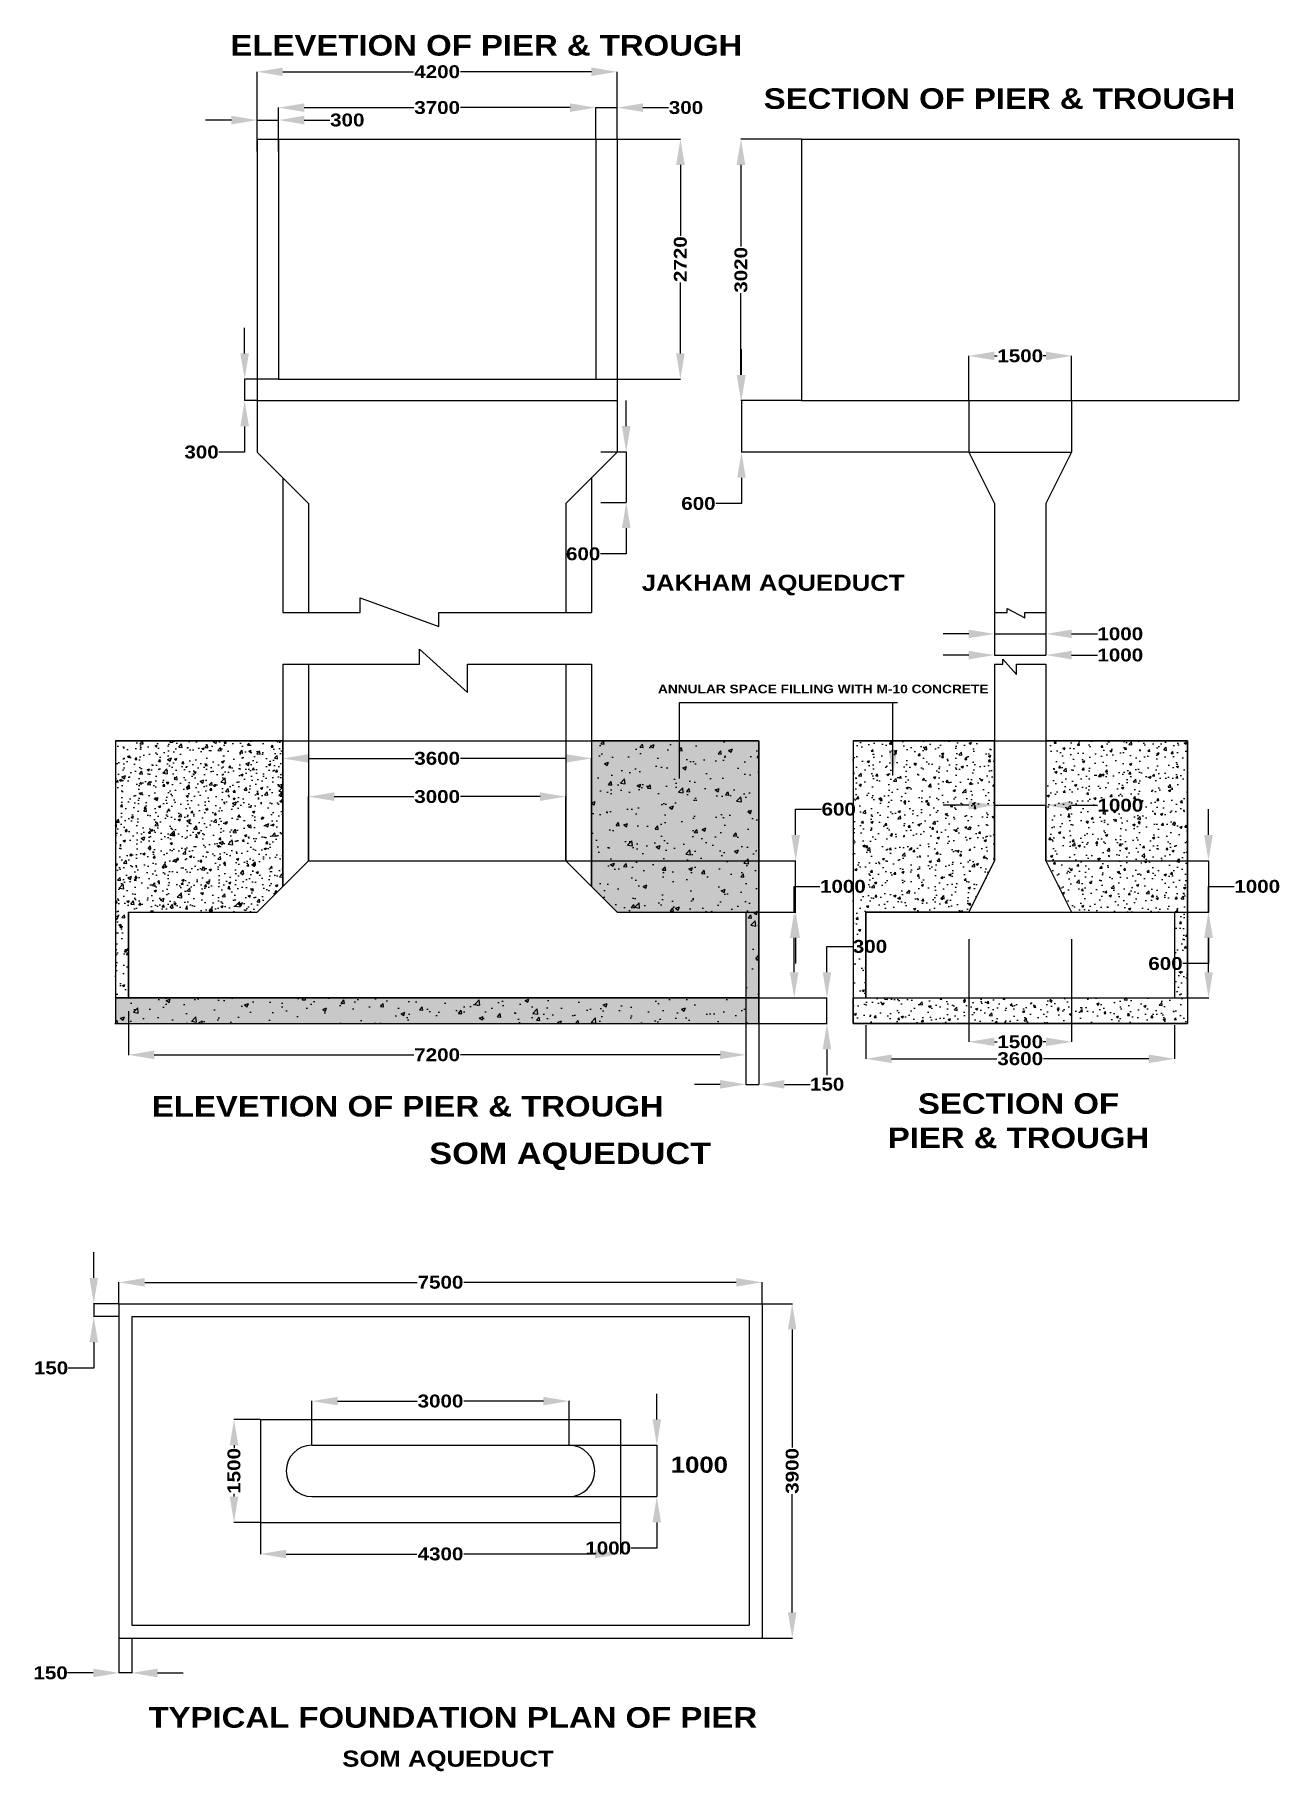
# Model space of a CAD drawing. Header units: millimetres. Extents: x -2342 to 12172, y -15645 to 4606.
import ezdxf

# ---------------------------------------------------------------- set-up
doc = ezdxf.new("R2010")
doc.units = ezdxf.units.MM
doc.styles.get("Standard").update_dxf_attribs({"font": 'ariblk.TTF'})
doc.dimstyles.new('ISO-25', dxfattribs={"dimtxt": 150, "dimasz": 300, "dimexe": 1.25, "dimexo": 0.625, "dimtad": 0, "dimtoh": 1, "dimtxsty": 'Standard', "dimcen": 75, "dimadec": 0, "dimazin": 0, "dimtfac": 1, "dimtmove": 0, "dimatfit": 2, "dimfxl": 0, "dimarcsym": 0})

# ---------------------------------------------------------------- blocks, each defined once
blk = doc.blocks.new('*D1')
at = {"color": 0, "lineweight": -2}
for p, q in [((7351, -6942), (7351, -7337)), ((10951, -6942), (10951, -7337)), ((7651, -7336), (8879, -7336)), ((10651, -7336), (9423, -7336))]:
    blk.add_line(p, q, dxfattribs=at)
at = {"color": 0}
for points in [[(7651, -7286), (7651, -7386), (7351, -7336)], [(10651, -7286), (10651, -7386), (10951, -7336)]]:
    blk.add_solid(points, dxfattribs=at)
at = {"layer": 'Defpoints', "color": 0}
for p in [(7351, -6941), (10951, -6941), (10951, -7336)]:
    blk.add_point(p, dxfattribs=at)
at = {"color": 0, "insert": (9151, -7336), "char_height": 150, "attachment_point": 5}
blk.add_mtext('3600', dxfattribs=at)
blk = doc.blocks.new('*D2')
at = {"color": 0, "lineweight": -2}
for p, q in [((11346, -4726), (11346, -4426)), ((9451, -5026), (11348, -5026)), ((11346, -5026), (11346, -5626)), ((10952, -5626), (11348, -5626)), ((11346, -5926), (11346, -6226)), ((11346, -6226), (11046, -6226))]:
    blk.add_line(p, q, dxfattribs=at)
at = {"color": 0}
for points in [[(11296, -4726), (11396, -4726), (11346, -5026)], [(11296, -5926), (11396, -5926), (11346, -5626)]]:
    blk.add_solid(points, dxfattribs=at)
at = {"layer": 'Defpoints', "color": 0}
for p in [(9451, -5026), (10951, -5626), (11346, -5626)]:
    blk.add_point(p, dxfattribs=at)
at = {"color": 0, "insert": (10845, -6226), "char_height": 150, "attachment_point": 5}
blk.add_mtext('600', dxfattribs=at)
blk = doc.blocks.new('*D3')
at = {"color": 0, "lineweight": -2}
for p, q in [((8551, -5942), (8551, -7139)), ((9751, -5942), (9751, -7139)), ((8851, -7138), (8884, -7138)), ((9451, -7138), (9418, -7138))]:
    blk.add_line(p, q, dxfattribs=at)
at = {"color": 0}
for points in [[(8851, -7088), (8851, -7188), (8551, -7138)], [(9451, -7088), (9451, -7188), (9751, -7138)]]:
    blk.add_solid(points, dxfattribs=at)
at = {"layer": 'Defpoints', "color": 0}
for p in [(8551, -5941), (9751, -5941), (9751, -7138)]:
    blk.add_point(p, dxfattribs=at)
at = {"color": 0, "insert": (9151, -7138), "char_height": 150, "attachment_point": 5}
blk.add_mtext('1500', dxfattribs=at)
blk = doc.blocks.new('*D4')
at = {"color": 0, "lineweight": -2}
for p, q in [((8551, -4380), (8251, -4380)), ((8851, -5026), (8851, -4379)), ((8851, -4380), (9451, -4380)), ((9451, -5026), (9451, -4379)), ((9751, -4380), (10051, -4380))]:
    blk.add_line(p, q, dxfattribs=at)
at = {"color": 0}
for points in [[(8551, -4330), (8551, -4430), (8851, -4380)], [(9751, -4330), (9751, -4430), (9451, -4380)]]:
    blk.add_solid(points, dxfattribs=at)
at = {"layer": 'Defpoints', "color": 0}
for p in [(9451, -4380), (8851, -5026), (9451, -5026)]:
    blk.add_point(p, dxfattribs=at)
at = {"color": 0, "insert": (10319, -4380), "char_height": 150, "attachment_point": 5}
blk.add_mtext('1000', dxfattribs=at)
blk = doc.blocks.new('*D5')
at = {"color": 0, "lineweight": -2}
for p, q in [((-1249, -6779), (-1249, -7292)), ((5951, -6779), (5951, -7292)), ((-949, -7290), (2080, -7290)), ((5651, -7290), (2622, -7290))]:
    blk.add_line(p, q, dxfattribs=at)
at = {"color": 0}
for points in [[(-949, -7240), (-949, -7340), (-1249, -7290)], [(5651, -7240), (5651, -7340), (5951, -7290)]]:
    blk.add_solid(points, dxfattribs=at)
at = {"layer": 'Defpoints', "color": 0}
for p in [(-1249, -6779), (5951, -6779), (5951, -7290)]:
    blk.add_point(p, dxfattribs=at)
at = {"color": 0, "insert": (2351, -7290), "char_height": 150, "attachment_point": 5}
blk.add_mtext('7200', dxfattribs=at)
blk = doc.blocks.new('*D6')
at = {"color": 0, "lineweight": -2}
for p, q in [((11348, -5626), (11348, -5326)), ((11348, -5326), (11648, -5326)), ((10951, -5626), (11349, -5626)), ((11348, -6326), (11348, -5926)), ((10951, -6626), (11349, -6626))]:
    blk.add_line(p, q, dxfattribs=at)
at = {"color": 0}
for points in [[(11298, -5926), (11398, -5926), (11348, -5626)], [(11298, -6326), (11398, -6326), (11348, -6626)]]:
    blk.add_solid(points, dxfattribs=at)
at = {"layer": 'Defpoints', "color": 0}
for p in [(10951, -5626), (11348, -5626), (10951, -6626)]:
    blk.add_point(p, dxfattribs=at)
at = {"color": 0, "insert": (11915, -5326), "char_height": 150, "attachment_point": 5}
blk.add_mtext('1000', dxfattribs=at)
blk = doc.blocks.new('*D7')
at = {"color": 0, "lineweight": -2}
for p, q in [((6515, -5626), (6515, -5326)), ((6515, -5326), (6815, -5326)), ((5951, -5626), (6516, -5626)), ((6515, -6326), (6515, -5926)), ((5951, -6626), (6516, -6626))]:
    blk.add_line(p, q, dxfattribs=at)
at = {"color": 0}
for points in [[(6465, -5926), (6565, -5926), (6515, -5626)], [(6465, -6326), (6565, -6326), (6515, -6626)]]:
    blk.add_solid(points, dxfattribs=at)
at = {"layer": 'Defpoints', "color": 0}
for p in [(5951, -5626), (6515, -5626), (5951, -6626)]:
    blk.add_point(p, dxfattribs=at)
at = {"color": 0, "insert": (7083, -5326), "char_height": 150, "attachment_point": 5}
blk.add_mtext('1000', dxfattribs=at)
blk = doc.blocks.new('*D8')
at = {"color": 0, "lineweight": -2}
for p, q in [((6532, -4726), (6532, -4426)), ((6532, -4426), (6832, -4426)), ((3851, -5026), (6533, -5026)), ((6532, -5626), (6532, -5026)), ((5951, -5626), (6533, -5626)), ((6532, -5926), (6532, -6226))]:
    blk.add_line(p, q, dxfattribs=at)
at = {"color": 0}
for points in [[(6482, -4726), (6582, -4726), (6532, -5026)], [(6482, -5926), (6582, -5926), (6532, -5626)]]:
    blk.add_solid(points, dxfattribs=at)
at = {"layer": 'Defpoints', "color": 0}
for p in [(3851, -5026), (6532, -5026), (5951, -5626)]:
    blk.add_point(p, dxfattribs=at)
at = {"color": 0, "insert": (7034, -4426), "char_height": 150, "attachment_point": 5}
blk.add_mtext('600', dxfattribs=at)
blk = doc.blocks.new('*D9')
at = {"color": 0, "lineweight": -2}
for p, q in [((551, -5326), (551, -3832)), ((851, -3833), (2079, -3833)), ((3851, -3833), (2623, -3833)), ((4151, -5326), (4151, -3832))]:
    blk.add_line(p, q, dxfattribs=at)
at = {"color": 0}
for points in [[(851, -3783), (851, -3883), (551, -3833)], [(3851, -3783), (3851, -3883), (4151, -3833)]]:
    blk.add_solid(points, dxfattribs=at)
at = {"layer": 'Defpoints', "color": 0}
for p in [(4151, -3833), (551, -5326), (4151, -5326)]:
    blk.add_point(p, dxfattribs=at)
at = {"color": 0, "insert": (2351, -3833), "char_height": 150, "attachment_point": 5}
blk.add_mtext('3600', dxfattribs=at)
blk = doc.blocks.new('*D10')
at = {"color": 0, "lineweight": -2}
for p, q in [((6600, 3389), (5893, 3389)), ((5894, 3089), (5894, 2136)), ((5894, 639), (5894, 1592)), ((6600, 339), (5893, 339))]:
    blk.add_line(p, q, dxfattribs=at)
at = {"color": 0}
for points in [[(5844, 3089), (5944, 3089), (5894, 3389)], [(5844, 639), (5944, 639), (5894, 339)]]:
    blk.add_solid(points, dxfattribs=at)
at = {"layer": 'Defpoints', "color": 0}
for p in [(6601, 3389), (5894, 339), (6601, 339)]:
    blk.add_point(p, dxfattribs=at)
at = {"color": 0, "insert": (5894, 1864), "char_height": 150, "attachment_point": 5, "rotation": 90}
blk.add_mtext('3020', dxfattribs=at)
blk = doc.blocks.new('*D11')
at = {"color": 0, "lineweight": -2}
for p, q in [((4201, 3389), (5190, 3389)), ((5188, 3089), (5188, 2262)), ((5188, 889), (5188, 1716)), ((4201, 589), (5190, 589))]:
    blk.add_line(p, q, dxfattribs=at)
at = {"color": 0}
for points in [[(5138, 3089), (5238, 3089), (5188, 3389)], [(5138, 889), (5238, 889), (5188, 589)]]:
    blk.add_solid(points, dxfattribs=at)
at = {"layer": 'Defpoints', "color": 0}
for p in [(4201, 3389), (4201, 589), (5188, 589)]:
    blk.add_point(p, dxfattribs=at)
at = {"color": 0, "insert": (5188, 1989), "char_height": 150, "attachment_point": 5, "rotation": 90}
blk.add_mtext('2720', dxfattribs=at)
blk = doc.blocks.new('*D13')
at = {"color": 0, "lineweight": -2}
for p, q in [((3901, 3756), (3601, 3756)), ((4201, 3390), (4201, 3757)), ((4201, 3756), (4451, 3756)), ((4451, 3390), (4451, 3757)), ((4751, 3756), (5051, 3756))]:
    blk.add_line(p, q, dxfattribs=at)
at = {"color": 0}
for points in [[(3901, 3806), (3901, 3706), (4201, 3756)], [(4751, 3806), (4751, 3706), (4451, 3756)]]:
    blk.add_solid(points, dxfattribs=at)
at = {"layer": 'Defpoints', "color": 0}
for p in [(4451, 3756), (4201, 3389), (4451, 3389)]:
    blk.add_point(p, dxfattribs=at)
at = {"color": 0, "insert": (5253, 3756), "char_height": 150, "attachment_point": 5}
blk.add_mtext('300', dxfattribs=at)
blk = doc.blocks.new('*D14')
at = {"color": 0, "lineweight": -2}
for p, q in [((501, 3390), (501, 3757)), ((801, 3756), (2079, 3756)), ((3901, 3756), (2623, 3756)), ((4201, 3390), (4201, 3757))]:
    blk.add_line(p, q, dxfattribs=at)
at = {"color": 0}
for points in [[(801, 3806), (801, 3706), (501, 3756)], [(3901, 3806), (3901, 3706), (4201, 3756)]]:
    blk.add_solid(points, dxfattribs=at)
at = {"layer": 'Defpoints', "color": 0}
for p in [(4201, 3756), (501, 3389), (4201, 3389)]:
    blk.add_point(p, dxfattribs=at)
at = {"color": 0, "insert": (2351, 3756), "char_height": 150, "attachment_point": 5}
blk.add_mtext('3700', dxfattribs=at)
blk = doc.blocks.new('*D15')
at = {"color": 0, "lineweight": -2}
for p, q in [((-49, 3611), (-349, 3611)), ((251, 3244), (251, 3612)), ((251, 3611), (501, 3611)), ((501, 3244), (501, 3612)), ((801, 3611), (1101, 3611))]:
    blk.add_line(p, q, dxfattribs=at)
at = {"color": 0}
for points in [[(-49, 3661), (-49, 3561), (251, 3611)], [(801, 3661), (801, 3561), (501, 3611)]]:
    blk.add_solid(points, dxfattribs=at)
at = {"layer": 'Defpoints', "color": 0}
for p in [(501, 3611), (251, 3244), (501, 3244)]:
    blk.add_point(p, dxfattribs=at)
at = {"color": 0, "insert": (1303, 3611), "char_height": 150, "attachment_point": 5}
blk.add_mtext('300', dxfattribs=at)
blk = doc.blocks.new('*D16')
at = {"color": 0, "lineweight": -2}
for p, q in [((251, 3390), (251, 4175)), ((551, 4174), (2077, 4174)), ((4151, 4174), (2625, 4174)), ((4451, 3390), (4451, 4175))]:
    blk.add_line(p, q, dxfattribs=at)
at = {"color": 0}
for points in [[(551, 4224), (551, 4124), (251, 4174)], [(4151, 4224), (4151, 4124), (4451, 4174)]]:
    blk.add_solid(points, dxfattribs=at)
at = {"layer": 'Defpoints', "color": 0}
for p in [(4451, 4174), (251, 3390), (4451, 3390)]:
    blk.add_point(p, dxfattribs=at)
at = {"color": 0, "insert": (2351, 4174), "char_height": 150, "attachment_point": 5}
blk.add_mtext('4200', dxfattribs=at)
blk = doc.blocks.new('*D18')
at = {"color": 0, "lineweight": -2}
for p, q in [((851, -5025), (851, -4278)), ((1151, -4279), (2079, -4279)), ((3551, -4279), (2623, -4279)), ((3851, -5026), (3851, -4278))]:
    blk.add_line(p, q, dxfattribs=at)
at = {"color": 0}
for points in [[(1151, -4229), (1151, -4329), (851, -4279)], [(3551, -4229), (3551, -4329), (3851, -4279)]]:
    blk.add_solid(points, dxfattribs=at)
at = {"layer": 'Defpoints', "color": 0}
for p in [(3851, -4279), (851, -5026), (3851, -5026)]:
    blk.add_point(p, dxfattribs=at)
at = {"color": 0, "insert": (2351, -4279), "char_height": 150, "attachment_point": 5}
blk.add_mtext('3000', dxfattribs=at)
blk = doc.blocks.new('*D19')
at = {"color": 0, "lineweight": -2}
for p, q in [((290, -11542), (-19, -11542)), ((-18, -11842), (-18, -11875)), ((-18, -12442), (-18, -12410)), ((290, -12742), (-19, -12742))]:
    blk.add_line(p, q, dxfattribs=at)
at = {"color": 0}
for points in [[(-68, -11842), (32, -11842), (-18, -11542)], [(-68, -12442), (32, -12442), (-18, -12742)]]:
    blk.add_solid(points, dxfattribs=at)
at = {"layer": 'Defpoints', "color": 0}
for p in [(290, -11542), (-18, -12742), (290, -12742)]:
    blk.add_point(p, dxfattribs=at)
at = {"color": 0, "insert": (-18, -12142), "char_height": 150, "attachment_point": 5, "rotation": 90}
blk.add_mtext('1500', dxfattribs=at)
blk = doc.blocks.new('*D20')
at = {"color": 0, "lineweight": -2}
for p, q in [((290, -12743), (290, -13112)), ((4490, -12743), (4490, -13112)), ((590, -13111), (2116, -13111)), ((4190, -13111), (2664, -13111))]:
    blk.add_line(p, q, dxfattribs=at)
at = {"color": 0}
for points in [[(590, -13061), (590, -13161), (290, -13111)], [(4190, -13061), (4190, -13161), (4490, -13111)]]:
    blk.add_solid(points, dxfattribs=at)
at = {"layer": 'Defpoints', "color": 0}
for p in [(290, -12742), (4490, -12742), (4490, -13111)]:
    blk.add_point(p, dxfattribs=at)
at = {"color": 0, "insert": (2390, -13111), "char_height": 150, "attachment_point": 5}
blk.add_mtext('4300', dxfattribs=at)
blk = doc.blocks.new('*D21')
at = {"color": 0, "lineweight": -2}
for p, q in [((4913, -11542), (4913, -11242)), ((891, -11842), (4914, -11842)), ((4913, -11842), (4913, -12442)), ((891, -12442), (4914, -12442)), ((4913, -12742), (4913, -13042)), ((4913, -13042), (4613, -13042))]:
    blk.add_line(p, q, dxfattribs=at)
at = {"color": 0}
for points in [[(4863, -11542), (4963, -11542), (4913, -11842)], [(4863, -12742), (4963, -12742), (4913, -12442)]]:
    blk.add_solid(points, dxfattribs=at)
at = {"layer": 'Defpoints', "color": 0}
for p in [(890, -11842), (890, -12442), (4913, -12442)]:
    blk.add_point(p, dxfattribs=at)
at = {"color": 0, "insert": (4346, -13042), "char_height": 150, "attachment_point": 5}
blk.add_mtext('1000', dxfattribs=at)
blk = doc.blocks.new('*D22')
at = {"color": 0, "lineweight": -2}
for p, q in [((890, -11842), (890, -11326)), ((1190, -11328), (2118, -11328)), ((3590, -11328), (2662, -11328)), ((3890, -11842), (3890, -11326))]:
    blk.add_line(p, q, dxfattribs=at)
at = {"color": 0}
for points in [[(1190, -11278), (1190, -11378), (890, -11328)], [(3590, -11278), (3590, -11378), (3890, -11328)]]:
    blk.add_solid(points, dxfattribs=at)
at = {"layer": 'Defpoints', "color": 0}
for p in [(3890, -11328), (890, -11842), (3890, -11842)]:
    blk.add_point(p, dxfattribs=at)
at = {"color": 0, "insert": (2390, -11328), "char_height": 150, "attachment_point": 5}
blk.add_mtext('3000', dxfattribs=at)
blk = doc.blocks.new('*D23')
at = {"color": 0, "lineweight": -2}
for p, q in [((5900, 639), (5900, 939)), ((6600, 339), (5898, 339)), ((5900, 339), (5900, -261)), ((8550, -261), (5898, -261)), ((5900, -561), (5900, -861)), ((5900, -861), (5600, -861))]:
    blk.add_line(p, q, dxfattribs=at)
at = {"color": 0}
for points in [[(5850, 639), (5950, 639), (5900, 339)], [(5850, -561), (5950, -561), (5900, -261)]]:
    blk.add_solid(points, dxfattribs=at)
at = {"layer": 'Defpoints', "color": 0}
for p in [(6601, 339), (5900, -261), (8551, -261)]:
    blk.add_point(p, dxfattribs=at)
at = {"color": 0, "insert": (5398, -861), "char_height": 150, "attachment_point": 5}
blk.add_mtext('600', dxfattribs=at)
blk = doc.blocks.new('*D24')
at = {"color": 0, "lineweight": -2}
for p, q in [((8851, -2134), (8851, -2382)), ((9451, -2134), (9451, -2382)), ((8551, -2381), (8251, -2381)), ((8851, -2381), (9451, -2381)), ((9751, -2381), (10051, -2381))]:
    blk.add_line(p, q, dxfattribs=at)
at = {"color": 0}
for points in [[(8551, -2331), (8551, -2431), (8851, -2381)], [(9751, -2331), (9751, -2431), (9451, -2381)]]:
    blk.add_solid(points, dxfattribs=at)
at = {"layer": 'Defpoints', "color": 0}
for p in [(8851, -2133), (9451, -2133), (9451, -2381)]:
    blk.add_point(p, dxfattribs=at)
at = {"color": 0, "insert": (10318, -2381), "char_height": 150, "attachment_point": 5}
blk.add_mtext('1000', dxfattribs=at)
blk = doc.blocks.new('*D25')
at = {"color": 0, "lineweight": -2}
for p, q in [((8551, 340), (8551, 862)), ((8851, 861), (8884, 861)), ((9451, 861), (9418, 861)), ((9751, 340), (9751, 862))]:
    blk.add_line(p, q, dxfattribs=at)
at = {"color": 0}
for points in [[(8851, 911), (8851, 811), (8551, 861)], [(9451, 911), (9451, 811), (9751, 861)]]:
    blk.add_solid(points, dxfattribs=at)
at = {"layer": 'Defpoints', "color": 0}
for p in [(9751, 861), (8551, 339), (9751, 339)]:
    blk.add_point(p, dxfattribs=at)
at = {"color": 0, "insert": (9151, 861), "char_height": 150, "attachment_point": 5}
blk.add_mtext('1500', dxfattribs=at)
blk = doc.blocks.new('*D26')
at = {"color": 0, "lineweight": -2}
for p, q in [((6897, -6326), (6897, -6026)), ((6897, -6026), (7197, -6026)), ((6101, -6626), (6898, -6626)), ((6897, -6926), (6897, -6626)), ((6101, -6926), (6898, -6926)), ((6897, -7226), (6897, -7526))]:
    blk.add_line(p, q, dxfattribs=at)
at = {"color": 0}
for points in [[(6847, -6326), (6947, -6326), (6897, -6626)], [(6847, -7226), (6947, -7226), (6897, -6926)]]:
    blk.add_solid(points, dxfattribs=at)
at = {"layer": 'Defpoints', "color": 0}
for p in [(6101, -6626), (6897, -6626), (6101, -6926)]:
    blk.add_point(p, dxfattribs=at)
at = {"color": 0, "insert": (7399, -6026), "char_height": 150, "attachment_point": 5}
blk.add_mtext('300', dxfattribs=at)
blk = doc.blocks.new('*D27')
at = {"color": 0, "lineweight": -2}
for p, q in [((5951, -6627), (5951, -7636)), ((6101, -6927), (6101, -7636)), ((5651, -7634), (5351, -7634)), ((5951, -7634), (6101, -7634)), ((6401, -7634), (6701, -7634))]:
    blk.add_line(p, q, dxfattribs=at)
at = {"color": 0}
for points in [[(5651, -7584), (5651, -7684), (5951, -7634)], [(6401, -7584), (6401, -7684), (6101, -7634)]]:
    blk.add_solid(points, dxfattribs=at)
at = {"layer": 'Defpoints', "color": 0}
for p in [(5951, -6626), (6101, -6926), (6101, -7634)]:
    blk.add_point(p, dxfattribs=at)
at = {"color": 0, "insert": (6899, -7634), "char_height": 150, "attachment_point": 5}
blk.add_mtext('150', dxfattribs=at)
blk = doc.blocks.new('*D28')
at = {"color": 0, "lineweight": -2}
for p, q in [((-1360, -10192), (-1360, -9941)), ((-1060, -9943), (2119, -9943)), ((5840, -9943), (2661, -9943)), ((6140, -10192), (6140, -9941))]:
    blk.add_line(p, q, dxfattribs=at)
at = {"color": 0}
for points in [[(-1060, -9893), (-1060, -9993), (-1360, -9943)], [(5840, -9893), (5840, -9993), (6140, -9943)]]:
    blk.add_solid(points, dxfattribs=at)
at = {"layer": 'Defpoints', "color": 0}
for p in [(6140, -9943), (-1360, -10192), (6140, -10192)]:
    blk.add_point(p, dxfattribs=at)
at = {"color": 0, "insert": (2390, -9943), "char_height": 150, "attachment_point": 5}
blk.add_mtext('7500', dxfattribs=at)
blk = doc.blocks.new('*D29')
at = {"color": 0, "lineweight": -2}
for p, q in [((6141, -10192), (6494, -10192)), ((6492, -10492), (6492, -11870)), ((6492, -13792), (6492, -12414)), ((6141, -14092), (6494, -14092))]:
    blk.add_line(p, q, dxfattribs=at)
at = {"color": 0}
for points in [[(6442, -10492), (6542, -10492), (6492, -10192)], [(6442, -13792), (6542, -13792), (6492, -14092)]]:
    blk.add_solid(points, dxfattribs=at)
at = {"layer": 'Defpoints', "color": 0}
for p in [(6140, -10192), (6140, -14092), (6492, -14092)]:
    blk.add_point(p, dxfattribs=at)
at = {"color": 0, "insert": (6492, -12142), "char_height": 150, "attachment_point": 5, "rotation": 90}
blk.add_mtext('3900', dxfattribs=at)
blk = doc.blocks.new('*D30')
at = {"color": 0, "lineweight": -2}
for p, q in [((-1360, -14093), (-1360, -14499)), ((-1210, -14093), (-1210, -14499)), ((-1660, -14498), (-1960, -14498)), ((-1210, -14498), (-1360, -14498)), ((-910, -14498), (-610, -14498))]:
    blk.add_line(p, q, dxfattribs=at)
at = {"color": 0}
for points in [[(-1660, -14448), (-1660, -14548), (-1360, -14498)], [(-910, -14448), (-910, -14548), (-1210, -14498)]]:
    blk.add_solid(points, dxfattribs=at)
at = {"layer": 'Defpoints', "color": 0}
for p in [(-1360, -14092), (-1210, -14092), (-1360, -14498)]:
    blk.add_point(p, dxfattribs=at)
at = {"color": 0, "insert": (-2157, -14498), "char_height": 150, "attachment_point": 5}
blk.add_mtext('150', dxfattribs=at)
blk = doc.blocks.new('*D31')
at = {"color": 0, "lineweight": -2}
for p, q in [((-1654, -9892), (-1654, -9592)), ((-1360, -10192), (-1655, -10192)), ((-1654, -10192), (-1654, -10342)), ((-1360, -10342), (-1655, -10342)), ((-1654, -10642), (-1654, -10942)), ((-1654, -10942), (-1954, -10942))]:
    blk.add_line(p, q, dxfattribs=at)
at = {"color": 0}
for points in [[(-1704, -9892), (-1604, -9892), (-1654, -10192)], [(-1704, -10642), (-1604, -10642), (-1654, -10342)]]:
    blk.add_solid(points, dxfattribs=at)
at = {"layer": 'Defpoints', "color": 0}
for p in [(-1360, -10192), (-1654, -10342), (-1360, -10342)]:
    blk.add_point(p, dxfattribs=at)
at = {"color": 0, "insert": (-2152, -10942), "char_height": 150, "attachment_point": 5}
blk.add_mtext('150', dxfattribs=at)
blk = doc.blocks.new('*D32')
at = {"color": 0, "lineweight": -2}
for p, q in [((4556, 42), (4556, 342)), ((4261, -258), (4557, -258)), ((4556, -258), (4556, -848)), ((4261, -848), (4557, -848)), ((4556, -1148), (4556, -1448)), ((4556, -1448), (4256, -1448))]:
    blk.add_line(p, q, dxfattribs=at)
at = {"color": 0}
for points in [[(4506, 42), (4606, 42), (4556, -258)], [(4506, -1148), (4606, -1148), (4556, -848)]]:
    blk.add_solid(points, dxfattribs=at)
at = {"layer": 'Defpoints', "color": 0}
for p in [(4260, -258), (4260, -848), (4556, -848)]:
    blk.add_point(p, dxfattribs=at)
at = {"color": 0, "insert": (4054, -1448), "char_height": 150, "attachment_point": 5}
blk.add_mtext('600', dxfattribs=at)
blk = doc.blocks.new('*D33')
at = {"color": 0, "lineweight": -2}
for p, q in [((106, 889), (106, 1189)), ((500, 589), (104, 589)), ((106, 589), (106, 339)), ((250, 339), (104, 339)), ((106, 39), (106, -261)), ((106, -261), (-194, -261))]:
    blk.add_line(p, q, dxfattribs=at)
at = {"color": 0}
for points in [[(56, 889), (156, 889), (106, 589)], [(56, 39), (156, 39), (106, 339)]]:
    blk.add_solid(points, dxfattribs=at)
at = {"layer": 'Defpoints', "color": 0}
for p in [(501, 589), (106, 339), (251, 339)]:
    blk.add_point(p, dxfattribs=at)
at = {"color": 0, "insert": (-397, -261), "char_height": 150, "attachment_point": 5}
blk.add_mtext('300', dxfattribs=at)
blk = doc.blocks.new('*D34')
at = {"color": 0, "lineweight": -2}
for p, q in [((8851, -2381), (8851, -2629)), ((9451, -2381), (9451, -2629)), ((8551, -2628), (8251, -2628)), ((8851, -2628), (9451, -2628)), ((9751, -2628), (10051, -2628))]:
    blk.add_line(p, q, dxfattribs=at)
at = {"color": 0}
for points in [[(8551, -2578), (8551, -2678), (8851, -2628)], [(9751, -2578), (9751, -2678), (9451, -2628)]]:
    blk.add_solid(points, dxfattribs=at)
at = {"layer": 'Defpoints', "color": 0}
for p in [(8851, -2380), (9451, -2380), (9451, -2628)]:
    blk.add_point(p, dxfattribs=at)
at = {"color": 0, "insert": (10318, -2628), "char_height": 150, "attachment_point": 5}
blk.add_mtext('1000', dxfattribs=at)

msp = doc.modelspace()

# ---------------------------------------------------------------- hatches: boundary and pattern name
h = msp.add_hatch()
h.set_pattern_fill('AR-CONC', color=256, scale=2.5, style=0)
h.paths.add_polyline_path([(550.872, -3626.237), (-1399.128, -3626.237), (-1399.128, -6626.237), (-1249.128, -6626.237), (-1249.128, -5626.237), (250.872, -5626.237), (550.872, -5325.612)])
h = msp.add_hatch()
h.set_pattern_fill('AR-CONC', color=256, scale=1.5, style=0)
h.paths.add_polyline_path([(550.872, -3626.237), (-1399.128, -3626.237), (-1399.128, -6626.237), (-1249.128, -6626.237), (-1249.128, -5626.237), (250.872, -5626.237), (550.872, -5325.612)])
h = msp.add_hatch()
h.set_pattern_fill('AR-CONC', color=256, scale=1.5, style=0)
h.paths.add_polyline_path([(6100.872, -3626.237), (4150.872, -3626.237), (4150.872, -5325.612), (4450.872, -5626.237), (5950.872, -5626.237), (5951.497, -6626.237), (6100.872, -6626.237)])
h.paths.add_polyline_path([(6100.872, -6626.237), (-1399.128, -6626.237), (-1399.128, -6926.237), (6100.872, -6926.237)])
h = msp.add_hatch()
h.set_pattern_fill('AR-CONC', color=256, scale=2.5, style=0)
h.paths.add_polyline_path([(6100.872, -3626.237), (4150.872, -3626.237), (4150.872, -5325.612), (4450.872, -5626.237), (5950.872, -5626.237), (5951.497, -6626.237), (6100.872, -6626.237)])
h = msp.add_hatch()
h.set_pattern_fill('AR-CONC', color=256, scale=1.5, style=0)
h.paths.add_polyline_path([(8850.872, -3626.237), (7200.872, -3626.237), (7200.872, -6626.237), (7350.872, -6626.237), (7350.872, -5626.237), (8550.872, -5626.237), (8850.872, -5026.237)])
h.paths.add_polyline_path([(11100.872, -3626.237), (9450.872, -3626.237), (9451.497, -5026.237), (9750.872, -5626.237), (10950.872, -5626.237), (10951.497, -6626.237), (11100.872, -6626.237)])
h.paths.add_polyline_path([(11100.872, -6626.237), (7200.872, -6626.237), (7200.872, -6926.237), (11100.872, -6926.237)])
h.paths.add_polyline_path([(9489.622, -4245.457), (10315.952, -4245.457), (10315.952, -4515.171), (9489.622, -4515.171)], flags=24)
h = msp.add_hatch()
h.set_pattern_fill('AR-CONC', color=256, scale=2.5, style=0)
h.paths.add_polyline_path([(6100.872, -6626.237), (-1399.128, -6626.237), (-1399.128, -6926.237), (6100.872, -6926.237)])

# ---------------------------------------------------------------- linework, layer by layer
for p, q in [((250.872, 3389.045), (250.872, -260.955)), ((250.872, 3389.045), (4450.872, 3389.045)), ((500.872, 3389.045), (500.872, 589.045)), ((4200.872, 3389.045), (4200.872, 589.045)), ((4450.872, 3389.045), (4450.872, -260.955)), ((6600.872, 3389.045), (11700.872, 3389.045)), ((6600.872, 3389.045), (6600.872, 339.045)), ((11700.872, 3389.045), (11700.872, 339.045)), ((500.872, 589.045), (4200.872, 589.045)), ((250.872, 339.045), (4450.872, 339.045)), ((6600.872, 339.045), (11700.872, 339.045)), ((8550.872, 339.045), (8550.872, -260.955)), ((9750.872, 339.045), (9750.872, -260.955)), ((850.872, -860.955), (250.872, -260.955)), ((3850.872, -860.955), (4450.872, -260.955)), ((8550.872, -260.955), (9750.872, -260.955)), ((8550.872, -260.955), (8850.872, -860.955)), ((9750.872, -260.955), (9450.872, -860.955)), ((550.872, -560.955), (550.872, -2133.306)), ((4150.872, -560.955), (4150.872, -2133.306)), ((850.872, -860.955), (850.872, -2133.306)), ((3850.872, -860.955), (3850.872, -2133.306)), ((8850.872, -860.955), (8850.872, -2133.306)), ((9450.872, -860.955), (9450.872, -2133.306)), ((1451.417, -2133.306), (1451.417, -1961.242)), ((1451.417, -1961.242), (2371.748, -2295.474)), ((550.872, -2133.306), (850.872, -2133.306)), ((850.872, -2133.306), (1451.417, -2133.306)), ((2371.748, -2295.474), (2371.748, -2133.306)), ((2371.748, -2133.306), (4150.872, -2133.306)), ((8850.872, -2133.306), (9000.554, -2133.306)), ((9000.554, -2133.306), (9000.554, -2084.196)), ((9000.554, -2084.196), (9205.043, -2195.591)), ((9205.043, -2142.546), (9205.043, -2133.306)), ((9205.043, -2133.306), (9450.872, -2133.306)), ((9205.043, -2195.591), (9205.043, -2142.546)), ((2144.653, -2733.306), (2144.653, -2558.084)), ((2144.653, -2558.084), (2706.414, -3065.401)), ((550.872, -2733.306), (550.872, -5326.237)), ((550.872, -2733.306), (2144.653, -2733.306)), ((850.872, -2733.306), (850.872, -5026.237)), ((2706.414, -3065.401), (2706.414, -2733.306)), ((2706.414, -2733.306), (4150.872, -2733.306)), ((3850.872, -2733.306), (3850.872, -5026.237)), ((4150.872, -2733.306), (4150.872, -5326.237)), ((8850.872, -2733.306), (8850.872, -5026.237)), ((8850.872, -2733.306), (8950.096, -2733.306)), ((8950.096, -2733.306), (8950.096, -2675.649)), ((8950.096, -2675.649), (9109.438, -2853.35)), ((9109.438, -2853.35), (9109.438, -2733.999)), ((9109.438, -2733.999), (9450.872, -2733.999)), ((9450.872, -2733.306), (9450.872, -5026.237)), ((-1399.128, -3626.237), (-1399.128, -6926.237)), ((-1399.128, -3626.237), (6100.872, -3626.237)), ((6100.872, -3626.237), (6100.872, -6926.237)), ((7200.872, -3626.237), (7200.872, -6926.237)), ((7200.872, -3626.237), (11100.872, -3626.237)), ((11100.872, -3626.237), (11100.872, -6926.237)), ((250.872, -5626.237), (850.872, -5026.237)), ((850.872, -5026.237), (3850.872, -5026.237)), ((3850.872, -5026.237), (4450.872, -5626.237)), ((8850.872, -5026.237), (8550.872, -5626.237)), ((9450.872, -5026.237), (9750.872, -5626.237)), ((-1249.128, -5626.237), (250.872, -5626.237)), ((-1249.128, -5626.237), (-1249.128, -6626.237)), ((4450.872, -5626.237), (5950.872, -5626.237)), ((5950.872, -5626.237), (5950.872, -6626.237)), ((7350.872, -5626.237), (7350.872, -6626.237)), ((7350.872, -5626.237), (10950.872, -5626.237)), ((10950.872, -5626.237), (10950.872, -6626.237)), ((-1399.128, -6626.237), (6100.872, -6626.237)), ((250.872, -6626.237), (4450.872, -6626.237)), ((7200.872, -6626.237), (10950.872, -6626.237)), ((-1399.128, -6926.237), (6100.872, -6926.237)), ((7200.872, -6926.237), (11100.872, -6926.237)), ((-1359.826, -10192.182), (6140.174, -10192.182)), ((-1359.826, -10192.182), (-1359.826, -14092.182)), ((6140.174, -10192.182), (6140.174, -14092.182)), ((-1209.826, -10342.182), (5990.174, -10342.182)), ((-1209.826, -10342.182), (-1209.826, -13942.182)), ((5990.174, -10342.182), (5990.174, -13942.182)), ((290.174, -11542.182), (4490.174, -11542.182)), ((290.174, -11542.182), (290.174, -12742.182)), ((4490.174, -11542.182), (4490.174, -12742.182)), ((890.174, -11842.182), (3890.174, -11842.182)), ((890.174, -12442.182), (3890.174, -12442.182)), ((290.174, -12742.182), (4490.174, -12742.182)), ((-1209.826, -13942.182), (5990.174, -13942.182)), ((-1359.826, -14092.182), (6140.174, -14092.182))]:
    msp.add_line(p, q)
for points in [[(550.872, -3626.237), (-1399.128, -3626.237), (-1399.128, -6626.237), (-1249.128, -6626.237), (-1249.128, -5626.237), (250.872, -5626.237), (550.872, -5325.612), (550.872, -3626.237), (-1399.128, -3626.237)], [(4150.872, -3626.237), (4150.872, -5325.612), (4450.872, -5626.237), (5950.872, -5626.237), (5951.497, -6626.237), (6100.872, -6626.237), (6100.872, -3626.237), (4150.872, -3626.237)], [(7200.872, -3626.237), (8850.872, -3626.237), (8850.872, -5026.237), (8550.872, -5626.237), (7350.872, -5626.237), (7350.872, -6626.237)], [(7200.872, -3626.237), (7200.872, -6626.237), (7350.872, -6626.237), (7350.872, -5626.237), (8550.872, -5626.237), (8850.872, -5026.237), (8850.872, -3626.237), (7200.872, -3626.237)], [(9450.872, -3626.237), (9451.497, -5026.237), (9750.872, -5626.237), (10950.872, -5626.237), (10951.497, -6626.237), (11100.872, -6626.237), (11100.872, -3626.237), (9450.872, -3626.237)], [(-1399.128, -6626.237), (-1399.128, -6926.237), (6100.872, -6926.237), (6100.872, -6626.237), (-1399.128, -6626.237)], [(7200.872, -6626.237), (11100.872, -6626.237), (11100.872, -6926.237), (7200.872, -6926.237), (7200.872, -6626.237)]]:
    msp.add_lwpolyline(points)
for centre, start, end in [((890.174, -12142.182), 90, 270), ((3890.174, -12142.182), 270, 90)]:
    msp.add_arc(centre, 300, start, end)

# ---------------------------------------------------------------- texts
for s, insert, char_height, width, attachment_point in [('ELEVETION OF PIER & TROUGH', (-59.198, 4602.648), 240, 7153.5104, 1), ('SECTION OF PIER & TROUGH', (6159.386, 3981.869), 240, 7153.5104, 1), ('JAKHAM AQUEDUCT', (4737.127, -1691.048), 187.5, 175293.6375, 1), ('ELEVETION OF PIER & TROUGH', (-976.248, -7769.206), 240, 7153.5104, 1), ('SECTION OF \\PPIER & TROUGH', (9131.133, -7737.736), 240, 7153.5104, 2), ('SOM AQUEDUCT', (2259.244, -8312.998), 250, 175293.6375, 1), ('1000', (5075.434, -11975.82), 187.5, 718.5079, 1), ('TYPICAL FOUNDATION PLAN OF PIER', (-1015.551, -14896.818), 240, 7153.5104, 1), ('SOM AQUEDUCT', (1244.589, -15403.505), 187.5, 175293.6375, 1)]:
    msp.add_mtext(s, dxfattribs=dict(insert=insert, char_height=char_height, width=width, attachment_point=attachment_point))
at = {"insert": (4926.235, -2973.272), "char_height": 100, "attachment_point": 1}
msp.add_mtext('ANNULAR SPACE FILLING WITH M-10 CONCRETE', dxfattribs=at)

# ---------------------------------------------------------------- dimensions: what is measured, and where the dimension line sits
for base, p1, p2, text, picture, middle in [((4450.872, 4174.103), (250.872, 3389.67), (4450.872, 3389.67), '4200', '*D16', (2350.872, 4174.103)), ((4450.872, 3756.244), (4200.872, 3389.045), (4450.872, 3389.045), '300', '*D13', (5253.168, 3756.244)), ((500.872, 3610.92), (250.872, 3243.721), (500.872, 3243.721), '300', '*D15', (1303.168, 3610.92)), ((9750.872, 860.632), (8550.872, 339.045), (9750.872, 339.045), '1500', '*D25', (9150.872, 860.632)), ((9450.872, -2380.939), (8850.872, -2133.306), (9450.872, -2133.306), '1000', '*D24', (10318.192, -2380.939)), ((9450.872, -2627.6), (8850.872, -2379.966), (9450.872, -2379.966), '1000', '*D34', (10318.192, -2627.6)), ((9451.497, -4380.314), (8850.872, -5026.237), (9451.497, -5026.237), '1000', '*D4', (10318.817, -4380.314)), ((9750.872, -7138.112), (8550.872, -5941.453), (9750.872, -5941.453), '1500', '*D3', (9150.872, -7138.112)), ((4490.174, -13110.9), (290.174, -12742.182), (4490.174, -12742.182), '4300', '*D20', (2390.174, -13110.9))]:
    dim = msp.add_linear_dim(base=base, p1=p1, p2=p2, text=text, dimstyle='ISO-25')
    dim.commit()
    dim.dimension.update_dxf_attribs({"geometry": picture, "text_midpoint": middle})
for base, p1, p2, picture, middle in [((4200.872, 3756.244), (500.872, 3389.045), (4200.872, 3389.045), '*D14', (2350.872, 3756.244)), ((4150.872, -3833.476), (550.872, -5326.237), (4150.872, -5326.237), '*D9', (2350.872, -3833.476)), ((3850.872, -4279.384), (850.872, -5025.612), (3850.872, -5026.237), '*D18', (2350.872, -4279.384)), ((6101.497, -7634.269), (5951.497, -6626.237), (6101.497, -6926.237), '*D27', (6898.933, -7634.269)), ((5950.872, -7290.397), (-1249.128, -6778.533), (5950.872, -6778.533), '*D5', (2350.872, -7290.397)), ((10950.872, -7335.793), (7350.872, -6941.453), (10950.872, -6941.453), '*D1', (9150.872, -7335.793)), ((6140.174, -9942.512), (-1359.826, -10192.182), (6140.174, -10192.182), '*D28', (2390.174, -9942.512)), ((3890.174, -11327.606), (890.174, -11842.182), (3890.174, -11842.182), '*D22', (2390.174, -11327.606)), ((-1359.826, -14497.51), (-1209.826, -14092.182), (-1359.826, -14092.182), '*D30', (-2157.262, -14497.51))]:
    dim = msp.add_linear_dim(base=base, p1=p1, p2=p2, dimstyle='ISO-25')
    dim.commit()
    dim.dimension.update_dxf_attribs({"geometry": picture, "text_midpoint": middle})
for base, p1, p2, text, picture, middle in [((5188.308, 589.045), (4200.872, 3389.045), (4200.872, 589.045), '2720', '*D11', (5188.308, 1989.045)), ((5893.762, 339.045), (6600.872, 3389.045), (6600.872, 339.045), '3020', '*D10', (5893.762, 1864.045)), ((105.693, 339.045), (500.872, 589.045), (250.872, 339.045), '300', '*D33', (-396.603, -260.955)), ((4555.907, -848.294), (4260.215, -257.538), (4260.215, -848.294), '600', '*D32', (4054.327, -1448.294)), ((-1654.213, -10342.182), (-1359.826, -10191.557), (-1359.826, -10342.182), '150', '*D31', (-2151.649, -10942.182)), ((4913.199, -12442.182), (890.174, -11842.182), (890.174, -12442.182), '1000', '*D21', (4345.879, -13042.182)), ((-17.781, -12742.182), (290.174, -11542.182), (290.174, -12742.182), '1500', '*D19', (-17.781, -12142.182))]:
    dim = msp.add_linear_dim(base=base, p1=p1, p2=p2, angle=90, text=text, dimstyle='ISO-25')
    dim.commit()
    dim.dimension.update_dxf_attribs({"geometry": picture, "text_midpoint": middle})
for base, p1, p2, picture, middle in [((5899.71, -260.955), (6600.872, 339.045), (8550.872, -260.955), '*D23', (5398.13, -860.955)), ((6532.03, -5026.237), (5950.872, -5626.237), (3850.872, -5026.237), '*D8', (7033.61, -4426.237)), ((11346.458, -5626.237), (9450.872, -5026.237), (10951.497, -5626.237), '*D2', (10844.878, -6226.237)), ((6515.234, -5626.237), (5950.872, -6626.237), (5950.872, -5626.237), '*D7', (7082.554, -5326.237)), ((11347.997, -5626.237), (10950.872, -6626.237), (10950.872, -5626.237), '*D6', (11915.318, -5326.237)), ((6896.869, -6626.237), (6100.872, -6926.237), (6100.872, -6626.237), '*D26', (7399.165, -6026.237)), ((6492.372, -14092.182), (6140.174, -10192.182), (6140.174, -14092.182), '*D29', (6492.372, -12142.182))]:
    dim = msp.add_linear_dim(base=base, p1=p1, p2=p2, angle=90, dimstyle='ISO-25')
    dim.commit()
    dim.dimension.update_dxf_attribs({"geometry": picture, "text_midpoint": middle})

# ---------------------------------------------------------------- leaders
for points in [[(5177.086, -4068.429), (5177.086, -3180.569), (7719.067, -3180.569)], [(7665.738, -4032.914), (7665.738, -3180.569)]]:
    msp.add_leader(points, dimstyle='ISO-25', override={"dimgap": 0.625, "dimtad": 0})

doc.saveas('drawing.dxf')
